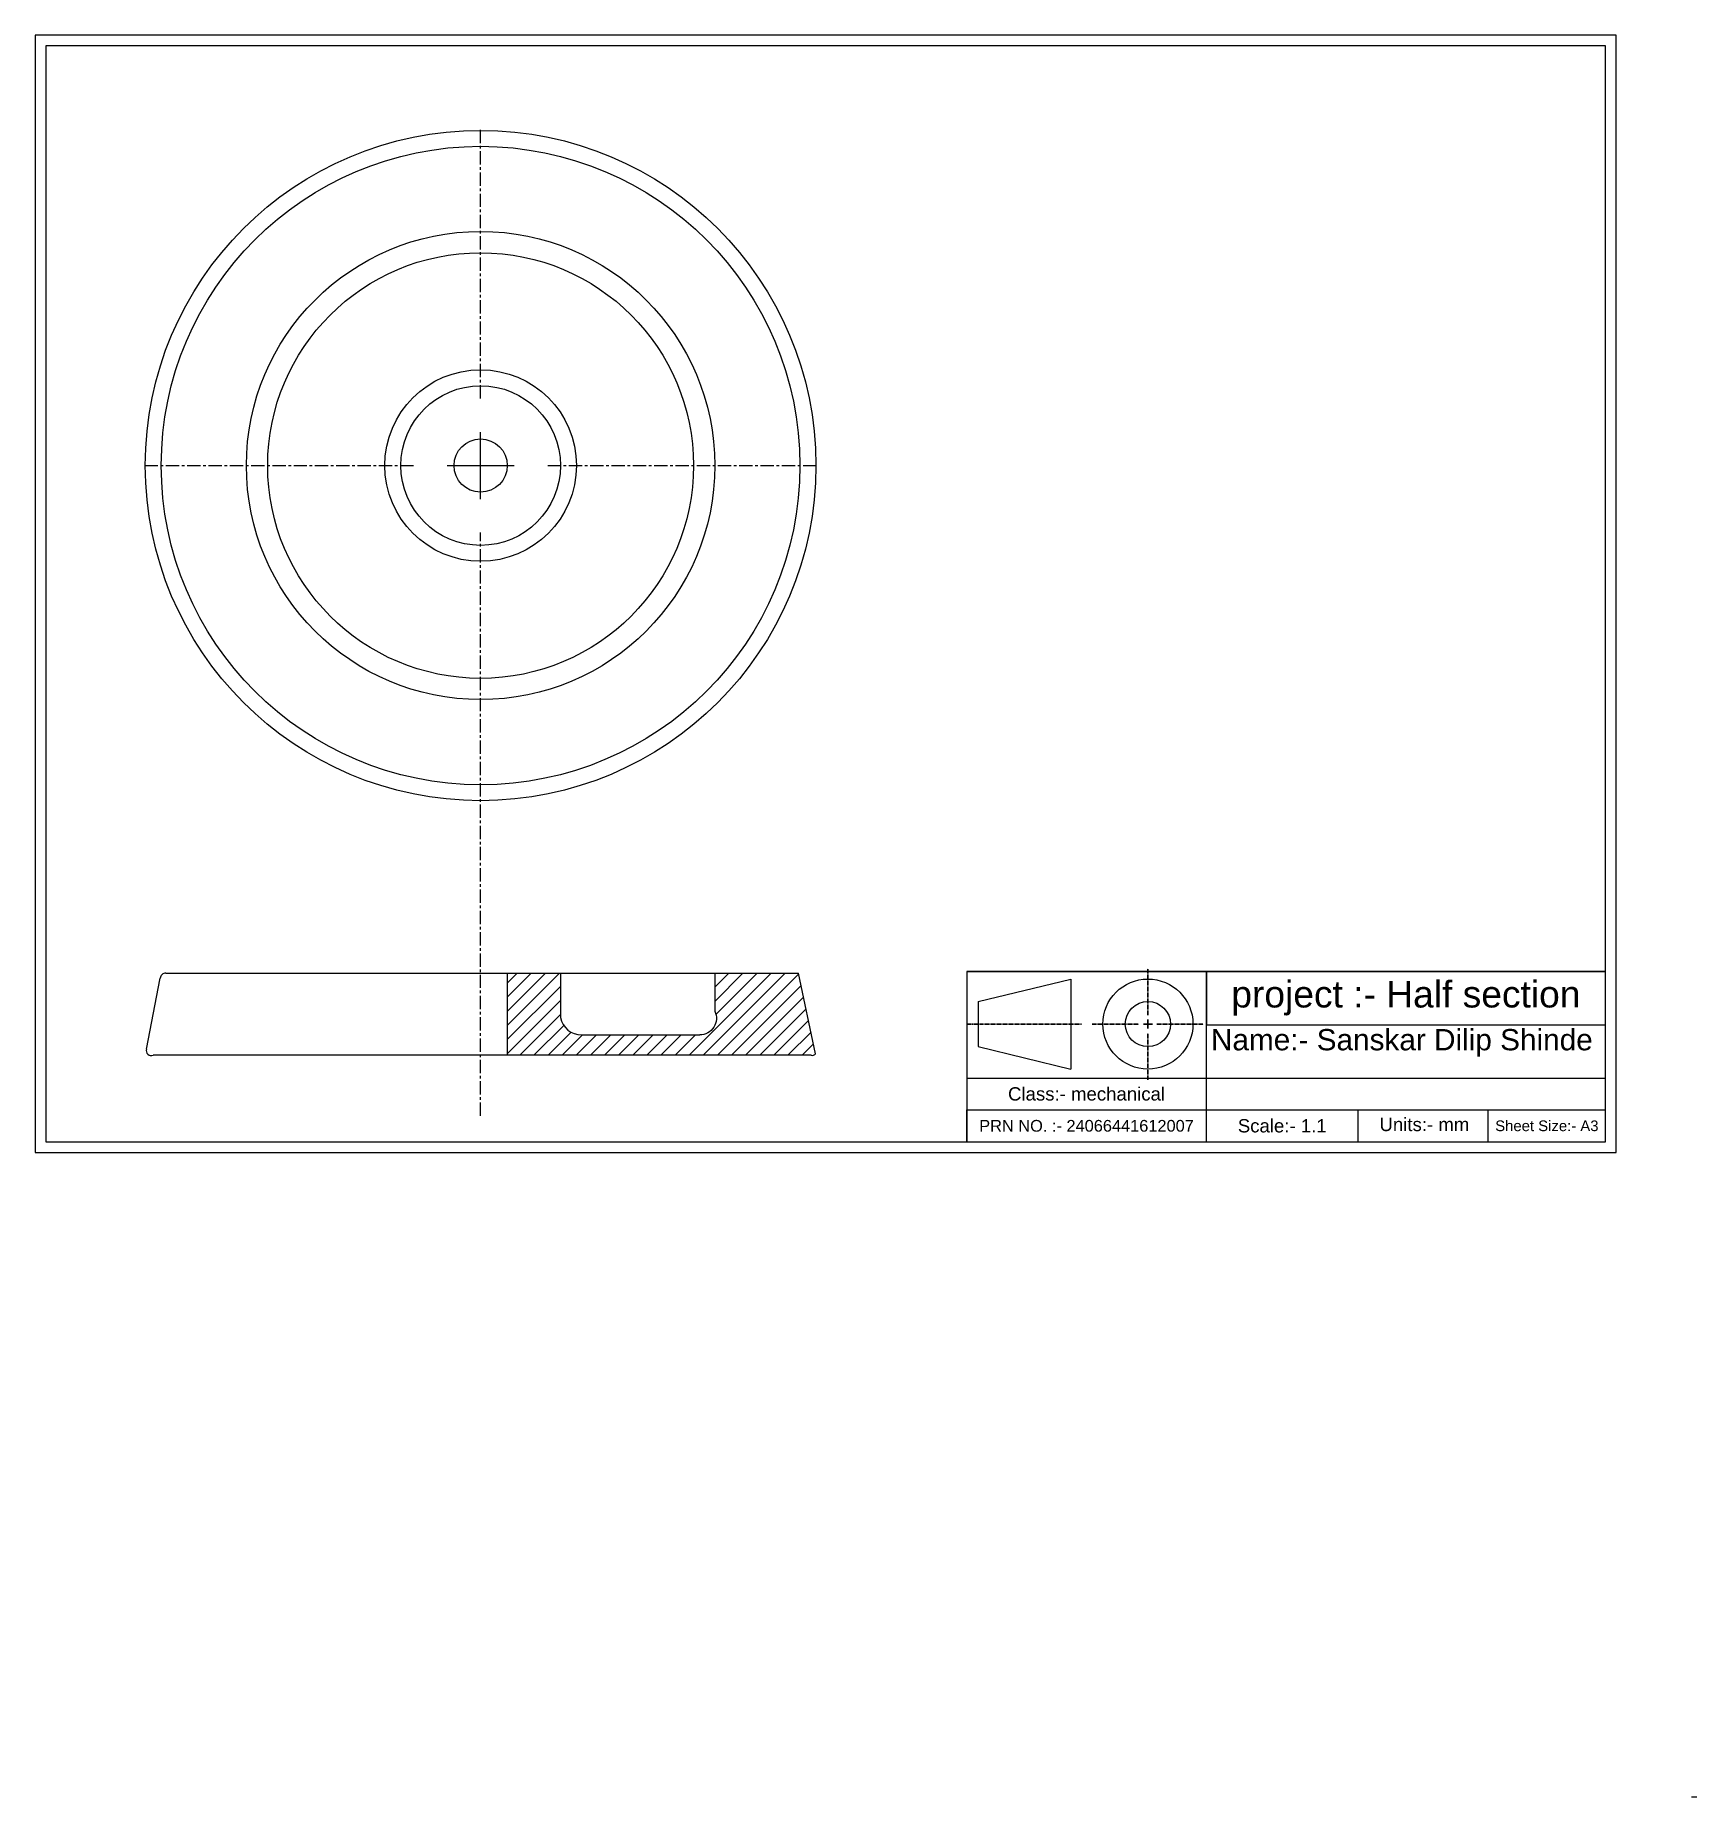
# Model space of a CAD drawing. Header units: inches. Extents: x -311 to 1, y 0 to 331.
import ezdxf

# ---------------------------------------------------------------- set-up
doc = ezdxf.new("R2010")
doc.units = ezdxf.units.IN
doc.header["$MEASUREMENT"] = 0
doc.linetypes.add('CENTER2', pattern=[1.125, 0.75, -0.125, 0.125, -0.125])
doc.linetypes.add('CENTERX2', pattern=[4, 2.5, -0.5, 0.5, -0.5])
doc.styles.get("Standard").update_dxf_attribs({"font": 'arial.ttf'})

# ---------------------------------------------------------------- blocks, each defined once
blk = doc.blocks.new('*U14')
at = {"color": 0, "linetype": 'CENTER2', "lineweight": 30, "transparency": 16777216}
for p, q in [((0, 1.69), (0, 10.46)), ((-10.46, 0), (-1.69, 0)), ((1.69, 0), (10.46, 0)), ((0, -10.46), (0, -1.69))]:
    blk.add_line(p, q, dxfattribs=at)
at = {"color": 0, "linetype": 'Continuous', "lineweight": 30, "transparency": 16777216}
for p, q in [((-0.85, 0), (0.85, 0)), ((0, -0.85), (0, 0.85))]:
    blk.add_line(p, q, dxfattribs=at)
blk = doc.blocks.new('*U15')
at = {"color": 0, "linetype": 'CENTER2', "lineweight": 30, "transparency": 16777216}
blk.add_line((-10.71, 0), (10.71, 0), dxfattribs=at)
blk = doc.blocks.new('*U16')
at = {"color": 0, "linetype": 'CENTERX2', "transparency": 16777216}
for p, q in [((0, 12.6), (0, 63.12)), ((-63.12, 0), (-12.6, 0)), ((12.6, 0), (63.12, 0)), ((0, -122.2), (0, -12.6))]:
    blk.add_line(p, q, dxfattribs=at)
at = {"color": 0, "linetype": 'Continuous', "transparency": 16777216}
for p, q in [((0, -6.3), (0, 6.3)), ((-6.3, 0), (6.3, 0))]:
    blk.add_line(p, q, dxfattribs=at)

msp = doc.modelspace()

# ---------------------------------------------------------------- hatches: boundary and pattern name
h = msp.add_hatch()
h.set_pattern_fill('ANSI31', color=256, scale=15)
h.set_pattern_definition([(45, (-1279.6318, 0), (-1.3258252, 1.3258252), [])])
h.paths.add_polyline_path([(-167.75, 154.79), (-183.49, 154.79), (-183.49, 147.66, -0.550143), (-186.32, 143.2), (-208.5, 143.2, -0.357046), (-212.49, 146.46), (-212.49, 154.79), (-222.49, 154.79), (-222.49, 139.38), (-164.49, 139.38)])

# ---------------------------------------------------------------- linework, layer by layer
for p, q in [((-164.55, 139.65), (-167.75, 154.79)), ((-136.17, 155.1), (-16.17, 155.1)), ((-134.04, 149.47), (-116.63, 153.7)), ((-116.63, 153.7), (-116.63, 136.78)), ((-91.13, 123.1), (-91.13, 155.1)), ((-91.13, 155.1), (-91.13, 145.1)), ((-134.04, 149.47), (-134.04, 141)), ((-208.5, 143.2), (-186.32, 143.2)), ((-91.13, 145.1), (-16.17, 145.1)), ((-134.04, 141), (-116.63, 136.78)), ((-136.17, 135.1), (-16.17, 135.1)), ((-136.17, 123.1), (-136.17, 129.1)), ((-136.17, 129.1), (-16.17, 129.1)), ((-136.17, 129.1), (-16.17, 129.1)), ((-62.63, 123.1), (-62.63, 129.1)), ((-38.16, 123.1), (-38.16, 129.1)), ((-136.17, 123.1), (-16.17, 123.1)), ((-136.17, 123.1), (-16.17, 123.1)), ((-136.17, 123.1), (-16.17, 123.1)), ((-136.17, 123.1), (-16.17, 123.1)), ((-136.17, 123.1), (-16.17, 123.1)), ((-136.17, 123.1), (-16.17, 123.1)), ((-136.17, 123.1), (-16.17, 123.1)), ((-136.17, 123.1), (-16.17, 123.1)), ((-136.17, 123.1), (-16.17, 123.1)), ((-136.17, 123.1), (-16.17, 123.1)), ((-136.17, 123.1), (-16.17, 123.1)), ((-136.17, 123.1), (-16.17, 123.1)), ((-136.17, 123.1), (-16.17, 123.1))]:
    msp.add_line(p, q)
for points in [[(-311.17, 331.1), (-311.17, 121.1), (-14.17, 121.1), (-14.17, 331.1)], [(-309.17, 329.1), (-309.17, 123.1), (-16.17, 123.1), (-16.17, 329.1)], [(-16.17, 155.1), (-136.17, 155.1), (-136.17, 123.1), (-16.17, 123.1)]]:
    msp.add_lwpolyline(points, close=True)
for points in [[(-167.49, 250.22), (-167.49, 249.89)], [(-290.27, 140.52), (-287.67, 153.85)], [(-286.63, 154.79), (-167.75, 154.79)], [(-222.49, 154.79), (-222.49, 139.38)], [(-165.41, 139.38), (-289.03, 139.38)]]:
    msp.add_lwpolyline(points)
for points in [[(-212.49, 154.79), (-212.49, 146.46, 0.357046), (-208.5, 143.2)], [(-183.49, 154.79), (-183.49, 147.66, -0.550143), (-186.32, 143.2)]]:
    msp.add_lwpolyline(points, format="xyb")
for centre, radius in [((-227.49, 250.22), 63), ((-227.49, 250.22), 60), ((-227.49, 250.22), 44), ((-227.49, 250.22), 40), ((-227.49, 250.22), 18), ((-227.49, 250.22), 15), ((-227.49, 250.22), 5), ((-102.12, 145.24), 8.46), ((-102.12, 145.24), 4.24)]:
    msp.add_circle(centre, radius)
for centre, radius, start, end in [((-286.69, 153.81), 0.983, 86.5167, 177.3324), ((-289.39, 140.23), 0.921, 161.6562, 293.1268), ((-165.18, 140.18), 0.828, 253.9666, 320.2665)]:
    msp.add_arc(centre, radius, start, end)
msp.add_open_spline([(0, 0), (0.33, 0), (0.67, 0), (1, 0)], degree=3)
msp.add_open_spline([(0, 0), (0.33, 0), (0.67, 0), (1, 0)], degree=3)

# ---------------------------------------------------------------- block references
at = {"linetype": 'CENTERX2'}
msp.add_blockref('*U16', (-227.49, 250.22), dxfattribs=at)
at = {"color": 242, "linetype": 'CENTER2', "lineweight": 30, "true_color": 0xcd2027}
msp.add_blockref('*U14', (-102.12, 145.24), dxfattribs=at)
at = {"color": 1, "linetype": 'CENTER2', "lineweight": 30}
msp.add_blockref('*U15', (-125.33, 145.24), dxfattribs=at)

# ---------------------------------------------------------------- texts
at = {"attachment_point": 5}
for s, width, insert, char_height in [('\\pxqc;project :- Half section', 74.9667, (-53.65, 150.1), 5), ('\\pxqc;Name:- Sanskar Dilip Shinde', 74.5405, (-54.41, 141.7), 4), ('\\pxqc;Class:- mechanical', 45.0333, (-113.65, 132.1), 2.5), ('\\pxqc;PRN NO. :- 24066441612007', 45.0333, (-113.65, 126.1), 2.2), ('Scale:- 1.1', 28.5077, (-76.88, 126.1), 2.5), ('\\pxqc;Units:- mm', 74.9667, (-50.17, 126.35), 2.5), ('\\pxqc;Sheet Size:- A3', 21.9948, (-27.16, 126.1), 2)]:
    msp.add_mtext_dynamic_manual_height_columns(s, width=width, gutter_width=1, heights=[0], dxfattribs=dict(at, insert=insert, char_height=char_height))

doc.saveas('drawing.dxf')
